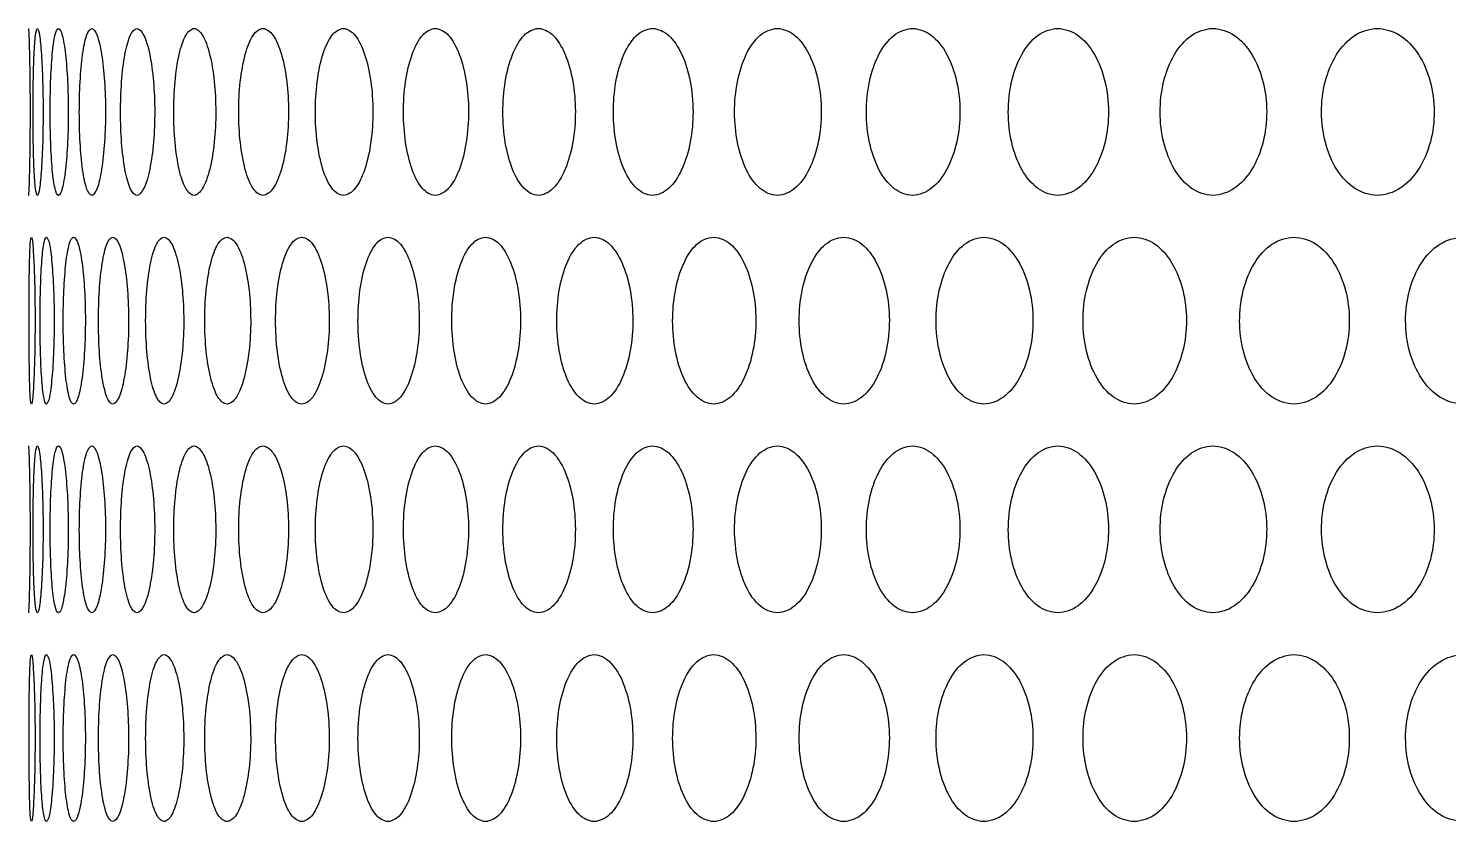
# Model space of a CAD drawing. Header units: millimetres. Extents: x 750 to 8479, y 2174 to 4333.
# Drawn here: x 1027.4 to 1095.5, y 2955.1 to 2993.1 of the extents above; entities that cross this region are included whole.
import ezdxf

# ---------------------------------------------------------------- set-up
doc = ezdxf.new("R2010")
doc.units = ezdxf.units.MM
doc.header["$LTSCALE"] = 153.67
doc.layers.add('02___PRT_ALL_AXES', color=7, linetype='CONTINUOUS')

msp = doc.modelspace()

# ---------------------------------------------------------------- linework, layer by layer
at = {"layer": '02___PRT_ALL_AXES', "color": 0, "linetype": 'Continuous'}
for points in [[(1027.42862, 2993.06591), (1027.43552, 2993.04407), (1027.45192, 2992.83209), (1027.4805, 2991.88914), (1027.50241, 2990.54927), (1027.51024, 2989.08257), (1027.50272, 2987.60871), (1027.48079, 2986.25421), (1027.45201, 2985.30107), (1027.43555, 2985.08754), (1027.42862, 2985.06591)], [(1027.85966, 2985.06591), (1027.82408, 2985.08775), (1027.7645, 2985.29974), (1027.69755, 2986.24269), (1027.65933, 2987.58256), (1027.64735, 2989.04925), (1027.65884, 2990.52312), (1027.69692, 2991.87762), (1027.76417, 2992.83075), (1027.82394, 2993.04428), (1027.85966, 2993.06591)], [(1027.85966, 2993.06591), (1027.89524, 2993.04407), (1027.96291, 2992.83209), (1028.05595, 2991.88914), (1028.11844, 2990.54927), (1028.13961, 2989.08257), (1028.11928, 2987.60871), (1028.05688, 2986.25421), (1027.9633, 2985.30107), (1027.89538, 2985.08754), (1027.85966, 2985.06591)], [(1028.87188, 2985.06591), (1028.8077, 2985.08775), (1028.69696, 2985.29974), (1028.56566, 2986.24269), (1028.48693, 2987.58256), (1028.46161, 2989.04925), (1028.4859, 2990.52312), (1028.56441, 2991.87762), (1028.69634, 2992.83075), (1028.80744, 2993.04428), (1028.87188, 2993.06591)], [(1028.87188, 2993.06591), (1028.93605, 2993.04407), (1029.05485, 2992.83209), (1029.21213, 2991.88914), (1029.31503, 2990.54927), (1029.34951, 2989.08257), (1029.31642, 2987.60871), (1029.21367, 2986.25421), (1029.05552, 2985.30107), (1028.93631, 2985.08754), (1028.87188, 2985.06591)], [(1030.46291, 2985.06591), (1030.37029, 2985.08775), (1030.20866, 2985.29974), (1030.01331, 2986.24269), (1029.89424, 2987.58256), (1029.85564, 2989.04925), (1029.89268, 2990.52312), (1030.01144, 2991.87762), (1030.20775, 2992.83075), (1030.36992, 2993.04428), (1030.46291, 2993.06591)], [(1030.46291, 2993.06591), (1030.55554, 2993.04407), (1030.72518, 2992.83209), (1030.94634, 2991.88914), (1031.08942, 2990.54927), (1031.13712, 2989.08257), (1031.09133, 2987.60871), (1030.9485, 2986.25421), (1030.72614, 2985.30107), (1030.55591, 2985.08754), (1030.46291, 2985.06591)], [(1032.62907, 2985.06591), (1032.50821, 2985.08775), (1032.29606, 2985.29974), (1032.03712, 2986.24269), (1031.878, 2987.58256), (1031.8262, 2989.04925), (1031.8759, 2990.52312), (1032.03464, 2991.87762), (1032.29486, 2992.83075), (1032.50772, 2993.04428), (1032.62907, 2993.06591)], [(1032.62907, 2993.06591), (1032.74992, 2993.04407), (1032.97001, 2992.83209), (1033.25454, 2991.88914), (1033.43746, 2990.54927), (1033.49828, 2989.08257), (1033.43991, 2987.60871), (1033.25731, 2986.25421), (1032.97125, 2985.30107), (1032.75041, 2985.08754), (1032.62907, 2985.06591)], [(1035.36529, 2985.06591), (1035.21648, 2985.08775), (1034.9543, 2985.29974), (1034.63238, 2986.24269), (1034.43357, 2987.58256), (1034.3687, 2989.04925), (1034.43095, 2990.52312), (1034.62929, 2991.87762), (1034.95283, 2992.83075), (1035.21588, 2993.04428), (1035.36529, 2993.06591)], [(1035.36529, 2993.06591), (1035.51409, 2993.04407), (1035.78412, 2992.83209), (1036.13135, 2991.88914), (1036.35369, 2990.54927), (1036.42748, 2989.08257), (1036.35666, 2987.60871), (1036.13472, 2986.25421), (1035.78565, 2985.30107), (1035.51469, 2985.08754), (1035.36529, 2985.06591)], [(1038.66521, 2985.06591), (1038.4888, 2985.08775), (1038.1772, 2985.29974), (1037.79304, 2986.24269), (1037.55501, 2987.58256), (1037.47723, 2989.04925), (1037.55187, 2990.52312), (1037.78935, 2991.87762), (1038.17545, 2992.83075), (1038.48809, 2993.04428), (1038.66521, 2993.06591)], [(1038.66521, 2993.06591), (1038.84162, 2993.04407), (1039.16096, 2992.83209), (1039.57008, 2991.88914), (1039.83132, 2990.54927), (1039.91791, 2989.08257), (1039.8348, 2987.60871), (1039.57405, 2986.25421), (1039.16276, 2985.30107), (1038.84233, 2985.08754), (1038.66521, 2985.06591)], [(1042.52114, 2985.06591), (1042.31754, 2985.08775), (1041.95725, 2985.29974), (1041.51175, 2986.24269), (1041.23506, 2987.58256), (1041.14453, 2989.04925), (1041.2314, 2990.52312), (1041.50747, 2991.87762), (1041.95523, 2992.83075), (1042.31672, 2993.04428), (1042.52114, 2993.06591)], [(1042.52114, 2993.06591), (1042.72475, 2993.04407), (1043.09265, 2992.83209), (1043.56271, 2991.88914), (1043.86224, 2990.54927), (1043.96143, 2989.08257), (1043.86624, 2987.60871), (1043.56727, 2986.25421), (1043.09472, 2985.30107), (1042.72557, 2985.08754), (1042.52114, 2985.06591)], [(1046.92411, 2985.06591), (1046.69379, 2985.08775), (1046.28565, 2985.29974), (1045.77984, 2986.24269), (1045.46513, 2987.58256), (1045.36207, 2989.04925), (1045.46096, 2990.52312), (1045.77498, 2991.87762), (1046.28336, 2992.83075), (1046.69286, 2993.04428), (1046.92411, 2993.06591)], [(1046.92411, 2993.06591), (1047.15443, 2993.04407), (1047.57004, 2992.83209), (1048.09995, 2991.88914), (1048.43708, 2990.54927), (1048.54863, 2989.08257), (1048.44157, 2987.60871), (1048.10508, 2986.25421), (1047.57239, 2985.30107), (1047.15536, 2985.08754), (1046.92411, 2985.06591)], [(1051.86386, 2985.06591), (1051.60736, 2985.08775), (1051.15232, 2985.29974), (1050.58738, 2986.24269), (1050.23537, 2987.58256), (1050.12002, 2989.04925), (1050.23071, 2990.52312), (1050.58195, 2991.87762), (1051.14976, 2992.83075), (1051.60632, 2993.04428), (1051.86386, 2993.06591)], [(1051.86386, 2993.06591), (1052.12036, 2993.04407), (1052.58271, 2992.83209), (1053.17123, 2991.88914), (1053.54517, 2990.54927), (1053.66883, 2989.08257), (1053.55015, 2987.60871), (1053.17693, 2986.25421), (1052.58532, 2985.30107), (1052.12139, 2985.08754), (1051.86386, 2985.06591)], [(1057.32888, 2985.06591), (1057.04679, 2985.08775), (1056.54591, 2985.29974), (1055.92316, 2986.24269), (1055.53469, 2987.58256), (1055.40732, 2989.04925), (1055.52954, 2990.52312), (1055.91717, 2991.87762), (1056.54309, 2992.83075), (1057.04566, 2993.04428), (1057.32888, 2993.06591)], [(1057.32888, 2993.06591), (1057.61097, 2993.04407), (1058.11899, 2992.83209), (1058.76474, 2991.88914), (1059.17462, 2990.54927), (1059.3101, 2989.08257), (1059.18007, 2987.60871), (1058.77099, 2986.25421), (1058.12185, 2985.30107), (1057.6121, 2985.08754), (1057.32888, 2985.06591)], [(1063.30645, 2985.06591), (1062.99943, 2985.08775), (1062.45388, 2985.29974), (1061.77477, 2986.24269), (1061.35073, 2987.58256), (1061.21164, 2989.04925), (1061.34511, 2990.52312), (1061.76823, 2991.87762), (1062.45081, 2992.83075), (1062.9982, 2993.04428), (1063.30645, 2993.06591)], [(1063.30645, 2993.06591), (1063.61347, 2993.04407), (1064.16596, 2992.83209), (1064.86745, 2991.88914), (1065.31231, 2990.54927), (1065.4593, 2989.08257), (1065.31824, 2987.60871), (1064.87424, 2986.25421), (1064.16908, 2985.30107), (1063.6147, 2985.08754), (1063.30645, 2985.06591)], [(1069.78265, 2985.06591), (1069.45142, 2985.08775), (1068.86246, 2985.29974), (1068.12857, 2986.24269), (1067.66995, 2987.58256), (1067.51946, 2989.04925), (1067.66387, 2990.52312), (1068.12151, 2991.87762), (1068.85914, 2992.83075), (1069.45009, 2993.04428), (1069.78265, 2993.06591)], [(1069.78265, 2993.06591), (1070.11388, 2993.04407), (1070.70957, 2992.83209), (1071.46516, 2991.88914), (1071.94397, 2990.54927), (1072.10211, 2989.08257), (1071.95034, 2987.60871), (1071.47247, 2986.25421), (1070.71293, 2985.30107), (1070.11521, 2985.08754), (1069.78265, 2985.06591)], [(1076.74239, 2985.06591), (1076.38772, 2985.08775), (1075.75672, 2985.29974), (1074.96977, 2986.24269), (1074.47764, 2987.58256), (1074.31609, 2989.04925), (1074.47111, 2990.52312), (1074.96219, 2991.87762), (1075.75317, 2992.83075), (1076.38629, 2993.04428), (1076.74239, 2993.06591)], [(1076.74239, 2993.06591), (1077.09706, 2993.04407), (1077.73456, 2992.83209), (1078.54249, 2991.88914), (1079.05413, 2990.54927), (1079.22307, 2989.08257), (1079.06094, 2987.60871), (1078.55031, 2986.25421), (1077.73815, 2985.30107), (1077.09849, 2985.08754), (1076.74239, 2985.06591)], [(1084.16946, 2985.06591), (1083.79218, 2985.08775), (1083.12062, 2985.29974), (1082.28243, 2986.24269), (1081.75793, 2987.58256), (1081.58572, 2989.04925), (1081.75098, 2990.52312), (1082.27435, 2991.87762), (1083.11684, 2992.83075), (1083.79066, 2993.04428), (1084.16946, 2993.06591)], [(1084.16946, 2993.06591), (1084.54675, 2993.04407), (1085.22457, 2992.83209), (1086.08297, 2991.88914), (1086.62625, 2990.54927), (1086.80559, 2989.08257), (1086.63348, 2987.60871), (1086.09127, 2986.25421), (1085.22839, 2985.30107), (1084.54827, 2985.08754), (1084.16946, 2985.06591)], [(1092.04658, 2985.06591), (1091.64756, 2985.08775), (1090.937, 2985.29974), (1090.04952, 2986.24269), (1089.49389, 2987.58256), (1089.3114, 2989.04925), (1089.48652, 2990.52312), (1090.04097, 2991.87762), (1090.933, 2992.83075), (1091.64595, 2993.04428), (1092.04658, 2993.06591)], [(1092.04658, 2993.06591), (1092.4456, 2993.04407), (1093.16217, 2992.83209), (1094.06902, 2991.88914), (1094.64269, 2990.54927), (1094.83201, 2989.08257), (1094.65032, 2987.60871), (1094.0778, 2986.25421), (1093.16621, 2985.30107), (1092.44721, 2985.08754), (1092.04658, 2985.06591)], [(1027.5714, 2975.06591), (1027.55016, 2975.08775), (1027.51621, 2975.29974), (1027.4815, 2976.24269), (1027.46358, 2977.58256), (1027.45829, 2979.04925), (1027.46336, 2980.52312), (1027.48119, 2981.87762), (1027.51602, 2982.83075), (1027.55007, 2983.04428), (1027.5714, 2983.06591)], [(1027.5714, 2983.06591), (1027.59265, 2983.04407), (1027.63469, 2982.83209), (1027.69552, 2981.88914), (1027.73773, 2980.54927), (1027.75223, 2979.08257), (1027.73831, 2977.60871), (1027.69613, 2976.25421), (1027.63493, 2975.30107), (1027.59273, 2975.08754), (1027.5714, 2975.06591)], [(1028.29324, 2975.06591), (1028.24335, 2975.08775), (1028.15816, 2975.29974), (1028.059, 2976.24269), (1028.00051, 2977.58256), (1027.98186, 2979.04925), (1027.99975, 2980.52312), (1028.05807, 2981.87762), (1028.15769, 2982.83075), (1028.24314, 2983.04428), (1028.29324, 2983.06591)], [(1028.29324, 2983.06591), (1028.34313, 2983.04407), (1028.43639, 2982.83209), (1028.56159, 2981.88914), (1028.6443, 2980.54927), (1028.67214, 2979.08257), (1028.64542, 2977.60871), (1028.56282, 2976.25421), (1028.43692, 2975.30107), (1028.34333, 2975.08754), (1028.29324, 2975.06591)], [(1029.59524, 2975.06591), (1029.51682, 2975.08775), (1029.3806, 2975.29974), (1029.21722, 2976.24269), (1029.11829, 2977.58256), (1029.08632, 2979.04925), (1029.117, 2980.52312), (1029.21567, 2981.87762), (1029.37983, 2982.83075), (1029.5165, 2983.04428), (1029.59524, 2983.06591)], [(1029.59524, 2983.06591), (1029.67367, 2983.04407), (1029.81792, 2982.83209), (1030.0072, 2981.88914), (1030.13023, 2980.54927), (1030.17133, 2979.08257), (1030.13188, 2977.60871), (1030.00905, 2976.25421), (1029.81874, 2975.30107), (1029.67398, 2975.08754), (1029.59524, 2975.06591)], [(1031.47438, 2975.06591), (1031.36761, 2975.08775), (1031.18067, 2975.29974), (1030.95345, 2976.24269), (1030.81432, 2977.58256), (1030.76911, 2979.04925), (1030.81249, 2980.52312), (1030.95128, 2981.87762), (1031.17962, 2982.83075), (1031.36718, 2983.04428), (1031.47438, 2983.06591)], [(1031.47438, 2983.06591), (1031.58116, 2983.04407), (1031.77608, 2982.83209), (1032.029, 2981.88914), (1032.19204, 2980.54927), (1032.24632, 2979.08257), (1032.19422, 2977.60871), (1032.03146, 2976.25421), (1031.77718, 2975.30107), (1031.58158, 2975.08754), (1031.47438, 2975.06591)], [(1033.92629, 2975.06591), (1033.79142, 2975.08775), (1033.55418, 2975.29974), (1033.26366, 2976.24269), (1033.08465, 2977.58256), (1033.0263, 2979.04925), (1033.08229, 2980.52312), (1033.26088, 2981.87762), (1033.55285, 2982.83075), (1033.79087, 2983.04428), (1033.92629, 2983.06591)], [(1033.92629, 2983.06591), (1034.06116, 2983.04407), (1034.30629, 2982.83209), (1034.62226, 2981.88914), (1034.82495, 2980.54927), (1034.89227, 2979.08257), (1034.82765, 2977.60871), (1034.62533, 2976.25421), (1034.30767, 2975.30107), (1034.0617, 2975.08754), (1033.92629, 2975.06591)], [(1036.94524, 2975.06591), (1036.78258, 2975.08775), (1036.49561, 2975.29974), (1036.14246, 2976.24269), (1035.92398, 2977.58256), (1035.85263, 2979.04925), (1035.9211, 2980.52312), (1036.13907, 2981.87762), (1036.494, 2982.83075), (1036.78193, 2983.04428), (1036.94524, 2983.06591)], [(1036.94524, 2983.06591), (1037.10789, 2983.04407), (1037.40266, 2982.83209), (1037.78094, 2981.88914), (1038.0228, 2980.54927), (1038.10302, 2979.08257), (1038.02603, 2977.60871), (1037.78462, 2976.25421), (1037.40432, 2975.30107), (1037.10855, 2975.08754), (1036.94524, 2975.06591)], [(1040.52421, 2975.06591), (1040.33415, 2975.08775), (1039.9981, 2975.29974), (1039.58315, 2976.24269), (1039.32572, 2977.58256), (1039.24153, 2979.04925), (1039.32231, 2980.52312), (1039.57917, 2981.87762), (1039.99622, 2982.83075), (1040.33338, 2983.04428), (1040.52421, 2983.06591)], [(1040.52421, 2983.06591), (1040.71427, 2983.04407), (1041.05799, 2982.83209), (1041.4977, 2981.88914), (1041.77817, 2980.54927), (1041.87109, 2979.08257), (1041.78191, 2977.60871), (1041.50197, 2976.25421), (1041.05993, 2975.30107), (1040.71503, 2975.08754), (1040.52421, 2975.06591)], [(1044.65486, 2975.06591), (1044.43784, 2975.08775), (1044.05351, 2975.29974), (1043.57771, 2976.24269), (1043.28192, 2977.58256), (1043.1851, 2979.04925), (1043.27801, 2980.52312), (1043.57314, 2981.87762), (1044.05135, 2982.83075), (1044.43696, 2983.04428), (1044.65486, 2983.06591)], [(1044.65486, 2983.06591), (1044.87188, 2983.04407), (1045.26376, 2982.83209), (1045.76388, 2981.88914), (1046.08231, 2980.54927), (1046.18771, 2979.08257), (1046.08655, 2977.60871), (1045.76873, 2976.25421), (1045.26597, 2975.30107), (1044.87276, 2975.08754), (1044.65486, 2975.06591)], [(1049.32758, 2975.06591), (1049.08409, 2975.08775), (1048.65238, 2975.29974), (1048.11685, 2976.24269), (1047.78339, 2977.58256), (1047.67416, 2979.04925), (1047.77898, 2980.52312), (1048.1117, 2981.87762), (1048.64995, 2982.83075), (1049.08312, 2983.04428), (1049.32758, 2983.06591)], [(1049.32758, 2983.06591), (1049.57106, 2983.04407), (1050.01017, 2982.83209), (1050.56954, 2981.88914), (1050.92518, 2980.54927), (1051.04282, 2979.08257), (1050.92992, 2977.60871), (1050.57496, 2976.25421), (1050.01265, 2975.30107), (1049.57204, 2975.08754), (1049.32758, 2975.06591)], [(1054.53148, 2975.06591), (1054.2621, 2975.08775), (1053.784, 2975.29974), (1053.18999, 2976.24269), (1052.81964, 2977.58256), (1052.69825, 2979.04925), (1052.81474, 2980.52312), (1053.18427, 2981.87762), (1053.78131, 2982.83075), (1054.26102, 2983.04428), (1054.53148, 2983.06591)], [(1054.53148, 2983.06591), (1054.80085, 2983.04407), (1055.28618, 2982.83209), (1055.90349, 2981.88914), (1056.29551, 2980.54927), (1056.42512, 2979.08257), (1056.30073, 2977.60871), (1055.90947, 2976.25421), (1055.28891, 2975.30107), (1054.80194, 2975.08754), (1054.53148, 2975.06591)], [(1060.25444, 2975.06591), (1059.9598, 2975.08775), (1059.43643, 2975.29974), (1058.78531, 2976.24269), (1058.37893, 2977.58256), (1058.24567, 2979.04925), (1058.37355, 2980.52312), (1058.77905, 2981.87762), (1059.43349, 2982.83075), (1059.95862, 2983.04428), (1060.25444, 2983.06591)], [(1060.25444, 2983.06591), (1060.54908, 2983.04407), (1061.07949, 2982.83209), (1061.75331, 2981.88914), (1062.1808, 2980.54927), (1062.32207, 2979.08257), (1062.18649, 2977.60871), (1061.75983, 2976.25421), (1061.08248, 2975.30107), (1060.55026, 2975.08754), (1060.25444, 2975.06591)], [(1066.48314, 2975.06591), (1066.16392, 2975.08775), (1065.5965, 2975.29974), (1064.88979, 2976.24269), (1064.44833, 2977.58256), (1064.3035, 2979.04925), (1064.44249, 2980.52312), (1064.88299, 2981.87762), (1065.5933, 2982.83075), (1066.16264, 2983.04428), (1066.48314, 2983.06591)], [(1066.48314, 2983.06591), (1066.80235, 2983.04407), (1067.37661, 2982.83209), (1068.10537, 2981.88914), (1068.56734, 2980.54927), (1068.71995, 2979.08257), (1068.57349, 2977.60871), (1068.11242, 2976.25421), (1067.37985, 2975.30107), (1066.80364, 2975.08754), (1066.48314, 2975.06591)], [(1073.20306, 2975.06591), (1072.86001, 2975.08775), (1072.24986, 2975.29974), (1071.48921, 2976.24269), (1071.0137, 2977.58256), (1070.85764, 2979.04925), (1071.0074, 2980.52312), (1071.48189, 2981.87762), (1072.24642, 2982.83075), (1072.85863, 2983.04428), (1073.20306, 2983.06591)], [(1073.20306, 2983.06591), (1073.54611, 2983.04407), (1074.16289, 2982.83209), (1074.94488, 2981.88914), (1075.44025, 2980.54927), (1075.60384, 2979.08257), (1075.44684, 2977.60871), (1074.95244, 2976.25421), (1074.16636, 2975.30107), (1073.54749, 2975.08754), (1073.20306, 2975.06591)], [(1080.39857, 2975.06591), (1080.03248, 2975.08775), (1079.38102, 2975.29974), (1078.5682, 2976.24269), (1078.05974, 2977.58256), (1077.89282, 2979.04925), (1078.053, 2980.52312), (1078.56038, 2981.87762), (1079.37735, 2982.83075), (1080.03101, 2983.04428), (1080.39857, 2983.06591)], [(1080.39857, 2983.06591), (1080.76465, 2983.04407), (1081.4225, 2982.83209), (1082.25591, 2981.88914), (1082.78353, 2980.54927), (1082.95772, 2979.08257), (1082.79055, 2977.60871), (1082.26397, 2976.25421), (1081.42621, 2975.30107), (1080.76612, 2975.08754), (1080.39857, 2975.06591)], [(1088.05289, 2975.06591), (1087.66462, 2975.08775), (1086.97337, 2975.29974), (1086.11028, 2976.24269), (1085.57005, 2977.58256), (1085.39265, 2979.04925), (1085.56289, 2980.52312), (1086.10196, 2981.87762), (1086.96948, 2982.83075), (1087.66306, 2983.04428), (1088.05289, 2983.06591)], [(1088.05289, 2983.06591), (1088.44116, 2983.04407), (1089.13855, 2982.83209), (1090.02144, 2981.88914), (1090.58007, 2980.54927), (1090.76446, 2979.08257), (1090.5875, 2977.60871), (1090.02998, 2976.25421), (1089.14248, 2975.30107), (1088.44272, 2975.08754), (1088.05289, 2975.06591)], [(1096.14821, 2975.06591), (1095.73866, 2975.08775), (1095.00922, 2975.29974), (1094.09787, 2976.24269), (1093.52714, 2977.58256), (1093.33968, 2979.04925), (1093.51958, 2980.52312), (1094.08909, 2981.87762), (1095.00512, 2982.83075), (1095.73702, 2983.04428), (1096.14821, 2983.06591)], [(1027.42862, 2973.06591), (1027.43552, 2973.04407), (1027.45192, 2972.83209), (1027.4805, 2971.88914), (1027.50241, 2970.54927), (1027.51024, 2969.08257), (1027.50272, 2967.60871), (1027.48079, 2966.25421), (1027.45201, 2965.30107), (1027.43555, 2965.08754), (1027.42862, 2965.06591)], [(1027.85966, 2965.06591), (1027.82408, 2965.08775), (1027.7645, 2965.29974), (1027.69755, 2966.24269), (1027.65933, 2967.58256), (1027.64735, 2969.04925), (1027.65884, 2970.52312), (1027.69692, 2971.87762), (1027.76417, 2972.83075), (1027.82394, 2973.04428), (1027.85966, 2973.06591)], [(1027.85966, 2973.06591), (1027.89524, 2973.04407), (1027.96291, 2972.83209), (1028.05595, 2971.88914), (1028.11844, 2970.54927), (1028.13961, 2969.08257), (1028.11928, 2967.60871), (1028.05688, 2966.25421), (1027.9633, 2965.30107), (1027.89538, 2965.08754), (1027.85966, 2965.06591)], [(1028.87188, 2965.06591), (1028.8077, 2965.08775), (1028.69696, 2965.29974), (1028.56566, 2966.24269), (1028.48693, 2967.58256), (1028.46161, 2969.04925), (1028.4859, 2970.52312), (1028.56441, 2971.87762), (1028.69634, 2972.83075), (1028.80744, 2973.04428), (1028.87188, 2973.06591)], [(1028.87188, 2973.06591), (1028.93605, 2973.04407), (1029.05485, 2972.83209), (1029.21213, 2971.88914), (1029.31503, 2970.54927), (1029.34951, 2969.08257), (1029.31642, 2967.60871), (1029.21367, 2966.25421), (1029.05552, 2965.30107), (1028.93631, 2965.08754), (1028.87188, 2965.06591)], [(1030.46291, 2965.06591), (1030.37029, 2965.08775), (1030.20866, 2965.29974), (1030.01331, 2966.24269), (1029.89424, 2967.58256), (1029.85564, 2969.04925), (1029.89268, 2970.52312), (1030.01144, 2971.87762), (1030.20775, 2972.83075), (1030.36992, 2973.04428), (1030.46291, 2973.06591)], [(1030.46291, 2973.06591), (1030.55554, 2973.04407), (1030.72518, 2972.83209), (1030.94634, 2971.88914), (1031.08942, 2970.54927), (1031.13712, 2969.08257), (1031.09133, 2967.60871), (1030.9485, 2966.25421), (1030.72614, 2965.30107), (1030.55591, 2965.08754), (1030.46291, 2965.06591)], [(1032.62907, 2965.06591), (1032.50821, 2965.08775), (1032.29606, 2965.29974), (1032.03712, 2966.24269), (1031.878, 2967.58256), (1031.8262, 2969.04925), (1031.8759, 2970.52312), (1032.03464, 2971.87762), (1032.29486, 2972.83075), (1032.50772, 2973.04428), (1032.62907, 2973.06591)], [(1032.62907, 2973.06591), (1032.74992, 2973.04407), (1032.97001, 2972.83209), (1033.25454, 2971.88914), (1033.43746, 2970.54927), (1033.49828, 2969.08257), (1033.43991, 2967.60871), (1033.25731, 2966.25421), (1032.97125, 2965.30107), (1032.75041, 2965.08754), (1032.62907, 2965.06591)], [(1035.36529, 2965.06591), (1035.21648, 2965.08775), (1034.9543, 2965.29974), (1034.63238, 2966.24269), (1034.43357, 2967.58256), (1034.3687, 2969.04925), (1034.43095, 2970.52312), (1034.62929, 2971.87762), (1034.95283, 2972.83075), (1035.21588, 2973.04428), (1035.36529, 2973.06591)], [(1035.36529, 2973.06591), (1035.51409, 2973.04407), (1035.78412, 2972.83209), (1036.13135, 2971.88914), (1036.35369, 2970.54927), (1036.42748, 2969.08257), (1036.35666, 2967.60871), (1036.13472, 2966.25421), (1035.78565, 2965.30107), (1035.51469, 2965.08754), (1035.36529, 2965.06591)], [(1038.66521, 2965.06591), (1038.4888, 2965.08775), (1038.1772, 2965.29974), (1037.79304, 2966.24269), (1037.55501, 2967.58256), (1037.47723, 2969.04925), (1037.55187, 2970.52312), (1037.78935, 2971.87762), (1038.17545, 2972.83075), (1038.48809, 2973.04428), (1038.66521, 2973.06591)], [(1038.66521, 2973.06591), (1038.84162, 2973.04407), (1039.16096, 2972.83209), (1039.57008, 2971.88914), (1039.83132, 2970.54927), (1039.91791, 2969.08257), (1039.8348, 2967.60871), (1039.57405, 2966.25421), (1039.16276, 2965.30107), (1038.84233, 2965.08754), (1038.66521, 2965.06591)], [(1042.52114, 2965.06591), (1042.31754, 2965.08775), (1041.95725, 2965.29974), (1041.51175, 2966.24269), (1041.23506, 2967.58256), (1041.14453, 2969.04925), (1041.2314, 2970.52312), (1041.50747, 2971.87762), (1041.95523, 2972.83075), (1042.31672, 2973.04428), (1042.52114, 2973.06591)], [(1042.52114, 2973.06591), (1042.72475, 2973.04407), (1043.09265, 2972.83209), (1043.56271, 2971.88914), (1043.86224, 2970.54927), (1043.96143, 2969.08257), (1043.86624, 2967.60871), (1043.56727, 2966.25421), (1043.09472, 2965.30107), (1042.72557, 2965.08754), (1042.52114, 2965.06591)], [(1046.92411, 2965.06591), (1046.69379, 2965.08775), (1046.28565, 2965.29974), (1045.77984, 2966.24269), (1045.46513, 2967.58256), (1045.36207, 2969.04925), (1045.46096, 2970.52312), (1045.77498, 2971.87762), (1046.28336, 2972.83075), (1046.69286, 2973.04428), (1046.92411, 2973.06591)], [(1046.92411, 2973.06591), (1047.15443, 2973.04407), (1047.57004, 2972.83209), (1048.09995, 2971.88914), (1048.43708, 2970.54927), (1048.54863, 2969.08257), (1048.44157, 2967.60871), (1048.10508, 2966.25421), (1047.57239, 2965.30107), (1047.15536, 2965.08754), (1046.92411, 2965.06591)], [(1051.86386, 2965.06591), (1051.60736, 2965.08775), (1051.15232, 2965.29974), (1050.58738, 2966.24269), (1050.23537, 2967.58256), (1050.12002, 2969.04925), (1050.23071, 2970.52312), (1050.58195, 2971.87762), (1051.14976, 2972.83075), (1051.60632, 2973.04428), (1051.86386, 2973.06591)], [(1051.86386, 2973.06591), (1052.12036, 2973.04407), (1052.58271, 2972.83209), (1053.17123, 2971.88914), (1053.54517, 2970.54927), (1053.66883, 2969.08257), (1053.55015, 2967.60871), (1053.17693, 2966.25421), (1052.58532, 2965.30107), (1052.12139, 2965.08754), (1051.86386, 2965.06591)], [(1057.32888, 2965.06591), (1057.04679, 2965.08775), (1056.54591, 2965.29974), (1055.92316, 2966.24269), (1055.53469, 2967.58256), (1055.40732, 2969.04925), (1055.52954, 2970.52312), (1055.91717, 2971.87762), (1056.54309, 2972.83075), (1057.04566, 2973.04428), (1057.32888, 2973.06591)], [(1057.32888, 2973.06591), (1057.61097, 2973.04407), (1058.11899, 2972.83209), (1058.76474, 2971.88914), (1059.17462, 2970.54927), (1059.3101, 2969.08257), (1059.18007, 2967.60871), (1058.77099, 2966.25421), (1058.12185, 2965.30107), (1057.6121, 2965.08754), (1057.32888, 2965.06591)], [(1063.30645, 2965.06591), (1062.99943, 2965.08775), (1062.45388, 2965.29974), (1061.77477, 2966.24269), (1061.35073, 2967.58256), (1061.21164, 2969.04925), (1061.34511, 2970.52312), (1061.76823, 2971.87762), (1062.45081, 2972.83075), (1062.9982, 2973.04428), (1063.30645, 2973.06591)], [(1063.30645, 2973.06591), (1063.61347, 2973.04407), (1064.16596, 2972.83209), (1064.86745, 2971.88914), (1065.31231, 2970.54927), (1065.4593, 2969.08257), (1065.31824, 2967.60871), (1064.87424, 2966.25421), (1064.16908, 2965.30107), (1063.6147, 2965.08754), (1063.30645, 2965.06591)], [(1069.78265, 2965.06591), (1069.45142, 2965.08775), (1068.86246, 2965.29974), (1068.12857, 2966.24269), (1067.66995, 2967.58256), (1067.51946, 2969.04925), (1067.66387, 2970.52312), (1068.12151, 2971.87762), (1068.85914, 2972.83075), (1069.45009, 2973.04428), (1069.78265, 2973.06591)], [(1069.78265, 2973.06591), (1070.11388, 2973.04407), (1070.70957, 2972.83209), (1071.46516, 2971.88914), (1071.94397, 2970.54927), (1072.10211, 2969.08257), (1071.95034, 2967.60871), (1071.47247, 2966.25421), (1070.71293, 2965.30107), (1070.11521, 2965.08754), (1069.78265, 2965.06591)], [(1076.74239, 2965.06591), (1076.38772, 2965.08775), (1075.75672, 2965.29974), (1074.96977, 2966.24269), (1074.47764, 2967.58256), (1074.31609, 2969.04925), (1074.47111, 2970.52312), (1074.96219, 2971.87762), (1075.75317, 2972.83075), (1076.38629, 2973.04428), (1076.74239, 2973.06591)], [(1076.74239, 2973.06591), (1077.09706, 2973.04407), (1077.73456, 2972.83209), (1078.54249, 2971.88914), (1079.05413, 2970.54927), (1079.22307, 2969.08257), (1079.06094, 2967.60871), (1078.55031, 2966.25421), (1077.73815, 2965.30107), (1077.09849, 2965.08754), (1076.74239, 2965.06591)], [(1084.16946, 2965.06591), (1083.79218, 2965.08775), (1083.12062, 2965.29974), (1082.28243, 2966.24269), (1081.75793, 2967.58256), (1081.58572, 2969.04925), (1081.75098, 2970.52312), (1082.27435, 2971.87762), (1083.11684, 2972.83075), (1083.79066, 2973.04428), (1084.16946, 2973.06591)], [(1084.16946, 2973.06591), (1084.54675, 2973.04407), (1085.22457, 2972.83209), (1086.08297, 2971.88914), (1086.62625, 2970.54927), (1086.80559, 2969.08257), (1086.63348, 2967.60871), (1086.09127, 2966.25421), (1085.22839, 2965.30107), (1084.54827, 2965.08754), (1084.16946, 2965.06591)], [(1092.04658, 2965.06591), (1091.64756, 2965.08775), (1090.937, 2965.29974), (1090.04952, 2966.24269), (1089.49389, 2967.58256), (1089.3114, 2969.04925), (1089.48652, 2970.52312), (1090.04097, 2971.87762), (1090.933, 2972.83075), (1091.64595, 2973.04428), (1092.04658, 2973.06591)], [(1092.04658, 2973.06591), (1092.4456, 2973.04407), (1093.16217, 2972.83209), (1094.06902, 2971.88914), (1094.64269, 2970.54927), (1094.83201, 2969.08257), (1094.65032, 2967.60871), (1094.0778, 2966.25421), (1093.16621, 2965.30107), (1092.44721, 2965.08754), (1092.04658, 2965.06591)], [(1027.5714, 2955.06591), (1027.55016, 2955.08775), (1027.51621, 2955.29974), (1027.4815, 2956.24269), (1027.46358, 2957.58256), (1027.45829, 2959.04925), (1027.46336, 2960.52312), (1027.48119, 2961.87762), (1027.51602, 2962.83075), (1027.55007, 2963.04428), (1027.5714, 2963.06591)], [(1027.5714, 2963.06591), (1027.59265, 2963.04407), (1027.63469, 2962.83209), (1027.69552, 2961.88914), (1027.73773, 2960.54927), (1027.75223, 2959.08257), (1027.73831, 2957.60871), (1027.69613, 2956.25421), (1027.63493, 2955.30107), (1027.59273, 2955.08754), (1027.5714, 2955.06591)], [(1028.29324, 2955.06591), (1028.24335, 2955.08775), (1028.15816, 2955.29974), (1028.059, 2956.24269), (1028.00051, 2957.58256), (1027.98186, 2959.04925), (1027.99975, 2960.52312), (1028.05807, 2961.87762), (1028.15769, 2962.83075), (1028.24314, 2963.04428), (1028.29324, 2963.06591)], [(1028.29324, 2963.06591), (1028.34313, 2963.04407), (1028.43639, 2962.83209), (1028.56159, 2961.88914), (1028.6443, 2960.54927), (1028.67214, 2959.08257), (1028.64542, 2957.60871), (1028.56282, 2956.25421), (1028.43692, 2955.30107), (1028.34333, 2955.08754), (1028.29324, 2955.06591)], [(1029.59524, 2955.06591), (1029.51682, 2955.08775), (1029.3806, 2955.29974), (1029.21722, 2956.24269), (1029.11829, 2957.58256), (1029.08632, 2959.04925), (1029.117, 2960.52312), (1029.21567, 2961.87762), (1029.37983, 2962.83075), (1029.5165, 2963.04428), (1029.59524, 2963.06591)], [(1029.59524, 2963.06591), (1029.67367, 2963.04407), (1029.81792, 2962.83209), (1030.0072, 2961.88914), (1030.13023, 2960.54927), (1030.17133, 2959.08257), (1030.13188, 2957.60871), (1030.00905, 2956.25421), (1029.81874, 2955.30107), (1029.67398, 2955.08754), (1029.59524, 2955.06591)], [(1031.47438, 2955.06591), (1031.36761, 2955.08775), (1031.18067, 2955.29974), (1030.95345, 2956.24269), (1030.81432, 2957.58256), (1030.76911, 2959.04925), (1030.81249, 2960.52312), (1030.95128, 2961.87762), (1031.17962, 2962.83075), (1031.36718, 2963.04428), (1031.47438, 2963.06591)], [(1031.47438, 2963.06591), (1031.58116, 2963.04407), (1031.77608, 2962.83209), (1032.029, 2961.88914), (1032.19204, 2960.54927), (1032.24632, 2959.08257), (1032.19422, 2957.60871), (1032.03146, 2956.25421), (1031.77718, 2955.30107), (1031.58158, 2955.08754), (1031.47438, 2955.06591)], [(1033.92629, 2955.06591), (1033.79142, 2955.08775), (1033.55418, 2955.29974), (1033.26366, 2956.24269), (1033.08465, 2957.58256), (1033.0263, 2959.04925), (1033.08229, 2960.52312), (1033.26088, 2961.87762), (1033.55285, 2962.83075), (1033.79087, 2963.04428), (1033.92629, 2963.06591)], [(1033.92629, 2963.06591), (1034.06116, 2963.04407), (1034.30629, 2962.83209), (1034.62226, 2961.88914), (1034.82495, 2960.54927), (1034.89227, 2959.08257), (1034.82765, 2957.60871), (1034.62533, 2956.25421), (1034.30767, 2955.30107), (1034.0617, 2955.08754), (1033.92629, 2955.06591)], [(1036.94524, 2955.06591), (1036.78258, 2955.08775), (1036.49561, 2955.29974), (1036.14246, 2956.24269), (1035.92398, 2957.58256), (1035.85263, 2959.04925), (1035.9211, 2960.52312), (1036.13907, 2961.87762), (1036.494, 2962.83075), (1036.78193, 2963.04428), (1036.94524, 2963.06591)], [(1036.94524, 2963.06591), (1037.10789, 2963.04407), (1037.40266, 2962.83209), (1037.78094, 2961.88914), (1038.0228, 2960.54927), (1038.10302, 2959.08257), (1038.02603, 2957.60871), (1037.78462, 2956.25421), (1037.40432, 2955.30107), (1037.10855, 2955.08754), (1036.94524, 2955.06591)], [(1040.52421, 2955.06591), (1040.33415, 2955.08775), (1039.9981, 2955.29974), (1039.58315, 2956.24269), (1039.32572, 2957.58256), (1039.24153, 2959.04925), (1039.32231, 2960.52312), (1039.57917, 2961.87762), (1039.99622, 2962.83075), (1040.33338, 2963.04428), (1040.52421, 2963.06591)], [(1040.52421, 2963.06591), (1040.71427, 2963.04407), (1041.05799, 2962.83209), (1041.4977, 2961.88914), (1041.77817, 2960.54927), (1041.87109, 2959.08257), (1041.78191, 2957.60871), (1041.50197, 2956.25421), (1041.05993, 2955.30107), (1040.71503, 2955.08754), (1040.52421, 2955.06591)], [(1044.65486, 2955.06591), (1044.43784, 2955.08775), (1044.05351, 2955.29974), (1043.57771, 2956.24269), (1043.28192, 2957.58256), (1043.1851, 2959.04925), (1043.27801, 2960.52312), (1043.57314, 2961.87762), (1044.05135, 2962.83075), (1044.43696, 2963.04428), (1044.65486, 2963.06591)], [(1044.65486, 2963.06591), (1044.87188, 2963.04407), (1045.26376, 2962.83209), (1045.76388, 2961.88914), (1046.08231, 2960.54927), (1046.18771, 2959.08257), (1046.08655, 2957.60871), (1045.76873, 2956.25421), (1045.26597, 2955.30107), (1044.87276, 2955.08754), (1044.65486, 2955.06591)], [(1049.32758, 2955.06591), (1049.08409, 2955.08775), (1048.65238, 2955.29974), (1048.11685, 2956.24269), (1047.78339, 2957.58256), (1047.67416, 2959.04925), (1047.77898, 2960.52312), (1048.1117, 2961.87762), (1048.64995, 2962.83075), (1049.08312, 2963.04428), (1049.32758, 2963.06591)], [(1049.32758, 2963.06591), (1049.57106, 2963.04407), (1050.01017, 2962.83209), (1050.56954, 2961.88914), (1050.92518, 2960.54927), (1051.04282, 2959.08257), (1050.92992, 2957.60871), (1050.57496, 2956.25421), (1050.01265, 2955.30107), (1049.57204, 2955.08754), (1049.32758, 2955.06591)], [(1054.53148, 2955.06591), (1054.2621, 2955.08775), (1053.784, 2955.29974), (1053.18999, 2956.24269), (1052.81964, 2957.58256), (1052.69825, 2959.04925), (1052.81474, 2960.52312), (1053.18427, 2961.87762), (1053.78131, 2962.83075), (1054.26102, 2963.04428), (1054.53148, 2963.06591)], [(1054.53148, 2963.06591), (1054.80085, 2963.04407), (1055.28618, 2962.83209), (1055.90349, 2961.88914), (1056.29551, 2960.54927), (1056.42512, 2959.08257), (1056.30073, 2957.60871), (1055.90947, 2956.25421), (1055.28891, 2955.30107), (1054.80194, 2955.08754), (1054.53148, 2955.06591)], [(1060.25444, 2955.06591), (1059.9598, 2955.08775), (1059.43643, 2955.29974), (1058.78531, 2956.24269), (1058.37893, 2957.58256), (1058.24567, 2959.04925), (1058.37355, 2960.52312), (1058.77905, 2961.87762), (1059.43349, 2962.83075), (1059.95862, 2963.04428), (1060.25444, 2963.06591)], [(1060.25444, 2963.06591), (1060.54908, 2963.04407), (1061.07949, 2962.83209), (1061.75331, 2961.88914), (1062.1808, 2960.54927), (1062.32207, 2959.08257), (1062.18649, 2957.60871), (1061.75983, 2956.25421), (1061.08248, 2955.30107), (1060.55026, 2955.08754), (1060.25444, 2955.06591)], [(1066.48314, 2955.06591), (1066.16392, 2955.08775), (1065.5965, 2955.29974), (1064.88979, 2956.24269), (1064.44833, 2957.58256), (1064.3035, 2959.04925), (1064.44249, 2960.52312), (1064.88299, 2961.87762), (1065.5933, 2962.83075), (1066.16264, 2963.04428), (1066.48314, 2963.06591)], [(1066.48314, 2963.06591), (1066.80235, 2963.04407), (1067.37661, 2962.83209), (1068.10537, 2961.88914), (1068.56734, 2960.54927), (1068.71995, 2959.08257), (1068.57349, 2957.60871), (1068.11242, 2956.25421), (1067.37985, 2955.30107), (1066.80364, 2955.08754), (1066.48314, 2955.06591)], [(1073.20306, 2955.06591), (1072.86001, 2955.08775), (1072.24986, 2955.29974), (1071.48921, 2956.24269), (1071.0137, 2957.58256), (1070.85764, 2959.04925), (1071.0074, 2960.52312), (1071.48189, 2961.87762), (1072.24642, 2962.83075), (1072.85863, 2963.04428), (1073.20306, 2963.06591)], [(1073.20306, 2963.06591), (1073.54611, 2963.04407), (1074.16289, 2962.83209), (1074.94488, 2961.88914), (1075.44025, 2960.54927), (1075.60384, 2959.08257), (1075.44684, 2957.60871), (1074.95244, 2956.25421), (1074.16636, 2955.30107), (1073.54749, 2955.08754), (1073.20306, 2955.06591)], [(1080.39857, 2955.06591), (1080.03248, 2955.08775), (1079.38102, 2955.29974), (1078.5682, 2956.24269), (1078.05974, 2957.58256), (1077.89282, 2959.04925), (1078.053, 2960.52312), (1078.56038, 2961.87762), (1079.37735, 2962.83075), (1080.03101, 2963.04428), (1080.39857, 2963.06591)], [(1080.39857, 2963.06591), (1080.76465, 2963.04407), (1081.4225, 2962.83209), (1082.25591, 2961.88914), (1082.78353, 2960.54927), (1082.95772, 2959.08257), (1082.79055, 2957.60871), (1082.26397, 2956.25421), (1081.42621, 2955.30107), (1080.76612, 2955.08754), (1080.39857, 2955.06591)], [(1088.05289, 2955.06591), (1087.66462, 2955.08775), (1086.97337, 2955.29974), (1086.11028, 2956.24269), (1085.57005, 2957.58256), (1085.39265, 2959.04925), (1085.56289, 2960.52312), (1086.10196, 2961.87762), (1086.96948, 2962.83075), (1087.66306, 2963.04428), (1088.05289, 2963.06591)], [(1088.05289, 2963.06591), (1088.44116, 2963.04407), (1089.13855, 2962.83209), (1090.02144, 2961.88914), (1090.58007, 2960.54927), (1090.76446, 2959.08257), (1090.5875, 2957.60871), (1090.02998, 2956.25421), (1089.14248, 2955.30107), (1088.44272, 2955.08754), (1088.05289, 2955.06591)], [(1096.14821, 2955.06591), (1095.73866, 2955.08775), (1095.00922, 2955.29974), (1094.09787, 2956.24269), (1093.52714, 2957.58256), (1093.33968, 2959.04925), (1093.51958, 2960.52312), (1094.08909, 2961.87762), (1095.00512, 2962.83075), (1095.73702, 2963.04428), (1096.14821, 2963.06591)]]:
    msp.add_open_spline(points, degree=3, dxfattribs=at)

doc.saveas('drawing.dxf')
